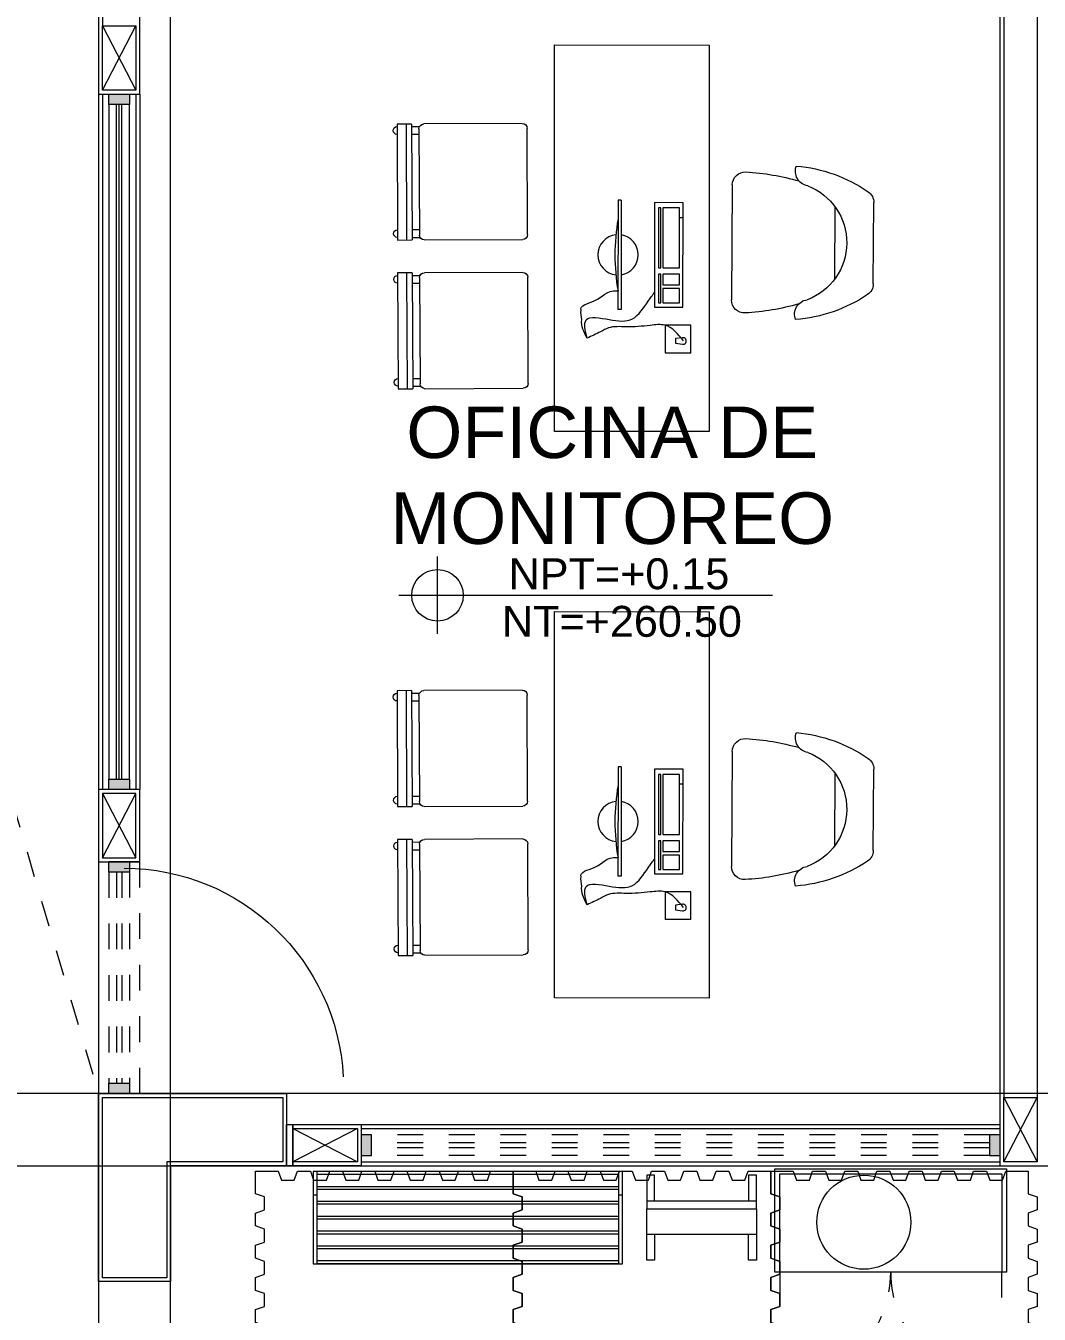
# Model space of a CAD drawing. Header units: metres. Extents: x 349075 to 349285, y 9281902 to 9282050.
# Drawn here: x 349113.98 to 349117.91, y 9281931.37 to 9281936.37 of the extents above; entities that cross this region are included whole.
import ezdxf

# ---------------------------------------------------------------- set-up
doc = ezdxf.new("R2010")
doc.units = ezdxf.units.M
doc.header["$LTSCALE"] = 0.25
for name, pattern in [('01 nivel$0$HIDDEN2', [0.1875, 0.125, -0.0625]), ('DASHED2', [0.762, 0.635, -0.127]), ('RAYITAS', [0.375, 0.25, -0.125])]:
    doc.linetypes.add(name, pattern=pattern)
doc.layers.add('0_VANOS', color=30, linetype='Continuous', lineweight=9)
doc.layers.add('ARQ-FONDO', color=253, linetype='CONTINUOUS', lineweight=9)
doc.styles.add('Arial_1', font='arial.ttf', dxfattribs={"height": 0.15})

# ---------------------------------------------------------------- blocks, each defined once
blk = doc.blocks.new('*U881')
at = {"linetype": 'Continuous', "lineweight": 0, "true_color": 0xbebebe}
for points in [[(3037.2524, 1360.5431), (3037.2124, 1360.5431), (3037.2124, 1360.4631), (3037.2524, 1360.4631)], [(3039.9124, 1360.5431), (3039.8724, 1360.5431), (3039.8724, 1360.4631), (3039.9124, 1360.4631)]]:
    blk.add_hatch(color=9, dxfattribs=at).paths.add_polyline_path(points)
at = {"layer": '0_VANOS', "linetype": 'Continuous'}
for p, q in [((3037.2524, 1360.5131), (3039.8724, 1360.5131)), ((3037.2524, 1360.5031), (3039.8724, 1360.5031)), ((3037.2524, 1360.4931), (3039.8724, 1360.4931))]:
    blk.add_line(p, q, dxfattribs=at)
for points in [[(3037.2124, 1360.5431), (3037.2124, 1360.4631), (3037.2524, 1360.4631), (3037.2524, 1360.5431)], [(3037.2524, 1360.5431), (3039.8724, 1360.5431), (3039.8724, 1360.4631), (3037.2524, 1360.4631)], [(3039.8724, 1360.5431), (3039.8724, 1360.4631), (3039.9124, 1360.4631), (3039.9124, 1360.5431)]]:
    blk.add_lwpolyline(points, close=True, dxfattribs=at)
blk = doc.blocks.new('*U828')
at = {"linetype": 'Continuous', "true_color": 0xbebebe}
for points in [[(3032.1314, 1351.1888), (3032.1314, 1351.2688), (3032.1714, 1351.2688), (3032.1714, 1351.1888)], [(3034.5714, 1351.1888), (3034.5714, 1351.2688), (3034.6114, 1351.2688), (3034.6114, 1351.1888)]]:
    blk.add_hatch(color=9, dxfattribs=at).paths.add_polyline_path(points)
at = {"layer": '0_VANOS', "linetype": 'Continuous'}
for p, q in [((3032.1314, 1351.2688), (3032.1714, 1351.2688)), ((3032.1314, 1351.2688), (3032.1314, 1351.1888)), ((3032.1714, 1351.2688), (3032.1714, 1351.1888)), ((3034.5714, 1351.1888), (3034.5714, 1351.2688)), ((3034.5714, 1351.2688), (3034.6114, 1351.2688)), ((3034.6114, 1351.2688), (3034.6114, 1351.1888)), ((3032.1714, 1351.1888), (3032.1314, 1351.1888)), ((3034.6114, 1351.1888), (3034.5714, 1351.1888))]:
    blk.add_line(p, q, dxfattribs=at)
at = {"layer": '0_VANOS', "linetype": '01 nivel$0$HIDDEN2', "ltscale": 0.5}
for p, q in [((3032.1708, 1351.2688), (3034.5708, 1351.2688)), ((3032.1714, 1351.2388), (3034.5714, 1351.2388)), ((3032.1714, 1351.2188), (3034.5714, 1351.2188)), ((3032.1714, 1351.1888), (3034.5714, 1351.1888))]:
    blk.add_line(p, q, dxfattribs=at)
at = {"layer": '0_VANOS', "linetype": '01 nivel$0$HIDDEN2'}
blk.add_line((3034.5714, 1351.2688), (3034.6114, 1351.2688), dxfattribs=at)
blk = doc.blocks.new('Cotas de elevación - M_Cota de elevación - Destino rellenado-517392-Nivel 1')
at = {"layer": 'ARQ-FONDO'}
for p, q in [((0, -0.0015), (0, 0.0015)), ((-0.0015, 0), (0.013, 0))]:
    blk.add_line(p, q, dxfattribs=at)
blk.add_circle((0, 0), 0.001, dxfattribs=at)
blk = doc.blocks.new('*U1569')
blk.add_arc((0.0215, 0.0476), 0.8535, 0.1579, 87.0814)
blk = doc.blocks.new('tt')
at = {"layer": 'ARQ-FONDO'}
for p, q in [((1473.0541, 1208.7998), (1474.2241, 1208.7998)), ((1474.2241, 1208.7542), (1473.0541, 1208.7542))]:
    blk.add_line(p, q, dxfattribs=at)
for points in [[(1473.0391, 1208.8118), (1474.2391, 1208.8118), (1474.2391, 1208.4542), (1473.0391, 1208.4542)], [(1473.0391, 1208.8118), (1473.0541, 1208.8118), (1473.0541, 1208.4542), (1473.0391, 1208.4542)], [(1474.2241, 1208.8118), (1474.2391, 1208.8118), (1474.2391, 1208.4542), (1474.2241, 1208.4542)]]:
    blk.add_lwpolyline(points, close=True, dxfattribs=at)
for points in [[(1473.0541, 1208.7218), (1473.0391, 1208.7218)], [(1473.0541, 1208.7422), (1474.2241, 1208.7422)], [(1474.2391, 1208.7218), (1474.2241, 1208.7218)], [(1474.2241, 1208.6966), (1473.0541, 1208.6966)], [(1473.0541, 1208.6846), (1474.2241, 1208.6846)], [(1474.2241, 1208.639), (1473.0541, 1208.639)], [(1473.0541, 1208.627), (1474.2241, 1208.627)], [(1474.2241, 1208.5814), (1473.0541, 1208.5814)], [(1473.0541, 1208.5694), (1474.2241, 1208.5694)], [(1474.2241, 1208.5238), (1473.0541, 1208.5238)], [(1473.0541, 1208.5118), (1474.2241, 1208.5118)], [(1474.2241, 1208.4662), (1473.0541, 1208.4662)], [(1473.0541, 1208.4542), (1474.2241, 1208.4542)]]:
    blk.add_lwpolyline(points, dxfattribs=at)
blk = doc.blocks.new('gb h')
at = {"layer": 'ARQ-FONDO'}
for points in [[(28.1661, 7.7652), (28.1661, 7.8652), (28.1961, 7.8652), (28.1961, 7.7652)], [(28.5611, 7.7652), (28.5611, 7.8652), (28.5911, 7.8652), (28.5911, 7.7652)], [(28.1661, 7.6652), (28.1661, 7.7652), (28.5911, 7.7652), (28.5911, 7.6652)], [(28.1661, 7.6652), (28.1661, 7.6352), (28.5911, 7.6352), (28.5911, 7.6652), (28.1661, 7.6652)], [(28.1661, 7.6352), (28.1661, 7.5352), (28.1961, 7.5352), (28.1961, 7.6352)], [(28.5611, 7.6352), (28.5611, 7.5352), (28.5911, 7.5352), (28.5911, 7.6352)]]:
    blk.add_lwpolyline(points, dxfattribs=at)
blk = doc.blocks.new('mueble 6 cajones')
at = {"layer": 'ARQ-FONDO', "linetype": 'DASHED2', "ltscale": 0.5}
for p, q in [((0.019, -0.4), (0.019, -0.831)), ((0.8803, -0.3993), (0.8803, -0.8303))]:
    blk.add_line(p, q, dxfattribs=at)
at = {"layer": 'ARQ-FONDO'}
blk.add_lwpolyline([(0, 0), (0.9, 0), (0.9, -0.4), (0, -0.4)], close=True, dxfattribs=at)
blk.add_lwpolyline([(0.019, -0.4), (0.019, -0.019), (0.881, -0.019), (0.881, -0.4)], dxfattribs=at)
at = {"layer": 'ARQ-FONDO', "linetype": 'DASHED2', "ltscale": 0.5}
for centre, start, end in [((0.0197, -0.4007), 269.9606, 0.0951), ((0.8803, -0.4007), 179.9049, 270.0394)]:
    blk.add_arc(centre, 0.4303, start, end, dxfattribs=at)
blk = doc.blocks.new('niñoss admii')
at = {"layer": 'ARQ-FONDO', "lineweight": 0, "elevation": -4952.7384}
for points in [[(-0.733, -0.641), (-0.733, -0.5535), (-0.698, -0.541), (-0.698, -0.491), (-0.733, -0.4785), (-0.733, -0.4285), (-0.698, -0.416), (-0.698, -0.366), (-0.733, -0.3535), (-0.733, -0.3035), (-0.698, -0.291), (-0.698, -0.241), (-0.733, -0.2285), (-0.733, -0.1785), (-0.698, -0.166), (-0.698, -0.141), (-0.698, -0.116), (-0.733, -0.1035), (-0.733, -0.0535), (-0.698, -0.041), (-0.698, 0.009), (-0.733, 0.0215), (-0.733, 0.0715), (-0.698, 0.084), (-0.698, 0.134), (-0.733, 0.1465), (-0.733, 0.1965), (-0.698, 0.209), (-0.698, 0.259), (-0.733, 0.2715), (-0.733, 0.359), (-0.6455, 0.359), (-0.633, 0.324), (-0.583, 0.324), (-0.5705, 0.359), (-0.5205, 0.359), (-0.508, 0.324), (-0.458, 0.324), (-0.4455, 0.359), (-0.3955, 0.359), (-0.383, 0.324), (-0.333, 0.324), (-0.3205, 0.359), (-0.2705, 0.359), (-0.258, 0.324), (-0.233, 0.324), (-0.208, 0.324), (-0.1955, 0.359), (-0.1455, 0.359), (-0.133, 0.324), (-0.083, 0.324), (-0.0705, 0.359), (-0.0205, 0.359), (-0.008, 0.324), (0.042, 0.324), (0.0545, 0.359), (0.1045, 0.359), (0.117, 0.324), (0.167, 0.324), (0.1795, 0.359), (0.267, 0.359), (0.267, 0.2715), (0.302, 0.259), (0.302, 0.209), (0.267, 0.1965), (0.267, 0.1465), (0.302, 0.134), (0.302, 0.084), (0.267, 0.0715), (0.267, 0.0215), (0.302, 0.009), (0.302, -0.041), (0.267, -0.0535), (0.267, -0.1035), (0.302, -0.116), (0.302, -0.141), (0.302, -0.166), (0.267, -0.1785), (0.267, -0.2285), (0.302, -0.241), (0.302, -0.291), (0.267, -0.3035), (0.267, -0.3535), (0.302, -0.366), (0.302, -0.416), (0.267, -0.4285), (0.267, -0.4785), (0.302, -0.491), (0.302, -0.541), (0.267, -0.5535), (0.267, -0.641), (0.1795, -0.641), (0.167, -0.676), (0.117, -0.676), (0.1045, -0.641), (0.0545, -0.641), (0.042, -0.676), (-0.008, -0.676), (-0.0205, -0.641), (-0.0705, -0.641), (-0.083, -0.676), (-0.133, -0.676), (-0.1455, -0.641), (-0.1955, -0.641), (-0.208, -0.676), (-0.233, -0.676), (-0.258, -0.676), (-0.2705, -0.641), (-0.3205, -0.641), (-0.333, -0.676), (-0.383, -0.676), (-0.3955, -0.641), (-0.4455, -0.641), (-0.458, -0.676), (-0.508, -0.676), (-0.5205, -0.641), (-0.5705, -0.641), (-0.583, -0.676), (-0.633, -0.676), (-0.6455, -0.641)], [(0.267, -0.641), (0.267, -0.5535), (0.302, -0.541), (0.302, -0.491), (0.267, -0.4785), (0.267, -0.4285), (0.302, -0.416), (0.302, -0.366), (0.267, -0.3535), (0.267, -0.3035), (0.302, -0.291), (0.302, -0.241), (0.267, -0.2285), (0.267, -0.1785), (0.302, -0.166), (0.302, -0.141), (0.302, -0.116), (0.267, -0.1035), (0.267, -0.0535), (0.302, -0.041), (0.302, 0.009), (0.267, 0.0215), (0.267, 0.0715), (0.302, 0.084), (0.302, 0.134), (0.267, 0.1465), (0.267, 0.1965), (0.302, 0.209), (0.302, 0.259), (0.267, 0.2715), (0.267, 0.359), (0.3545, 0.359), (0.367, 0.324), (0.417, 0.324), (0.4295, 0.359), (0.4795, 0.359), (0.492, 0.324), (0.542, 0.324), (0.5545, 0.359), (0.6045, 0.359), (0.617, 0.324), (0.667, 0.324), (0.6795, 0.359), (0.7295, 0.359), (0.742, 0.324), (0.767, 0.324), (0.792, 0.324), (0.8045, 0.359), (0.8545, 0.359), (0.867, 0.324), (0.917, 0.324), (0.9295, 0.359), (0.9795, 0.359), (0.992, 0.324), (1.042, 0.324), (1.0545, 0.359), (1.1045, 0.359), (1.117, 0.324), (1.167, 0.324), (1.1795, 0.359), (1.267, 0.359), (1.267, 0.2715), (1.302, 0.259), (1.302, 0.209), (1.267, 0.1965), (1.267, 0.1465), (1.302, 0.134), (1.302, 0.084), (1.267, 0.0715), (1.267, 0.0215), (1.302, 0.009), (1.302, -0.041), (1.267, -0.0535), (1.267, -0.1035), (1.302, -0.116), (1.302, -0.141), (1.302, -0.166), (1.267, -0.1785), (1.267, -0.2285), (1.302, -0.241), (1.302, -0.291), (1.267, -0.3035), (1.267, -0.3535), (1.302, -0.366), (1.302, -0.416), (1.267, -0.4285), (1.267, -0.4785), (1.302, -0.491), (1.302, -0.541), (1.267, -0.5535), (1.267, -0.641), (1.1795, -0.641), (1.167, -0.676), (1.117, -0.676), (1.1045, -0.641), (1.0545, -0.641), (1.042, -0.676), (0.992, -0.676), (0.9795, -0.641), (0.9295, -0.641), (0.917, -0.676), (0.867, -0.676), (0.8545, -0.641), (0.8045, -0.641), (0.792, -0.676), (0.767, -0.676), (0.742, -0.676), (0.7295, -0.641), (0.6795, -0.641), (0.667, -0.676), (0.617, -0.676), (0.6045, -0.641), (0.5545, -0.641), (0.542, -0.676), (0.492, -0.676), (0.4795, -0.641), (0.4295, -0.641), (0.417, -0.676), (0.367, -0.676), (0.3545, -0.641)], [(1.267, -0.641), (1.267, -0.5535), (1.302, -0.541), (1.302, -0.491), (1.267, -0.4785), (1.267, -0.4285), (1.302, -0.416), (1.302, -0.366), (1.267, -0.3535), (1.267, -0.3035), (1.302, -0.291), (1.302, -0.241), (1.267, -0.2285), (1.267, -0.1785), (1.302, -0.166), (1.302, -0.141), (1.302, -0.116), (1.267, -0.1035), (1.267, -0.0535), (1.302, -0.041), (1.302, 0.009), (1.267, 0.0215), (1.267, 0.0715), (1.302, 0.084), (1.302, 0.134), (1.267, 0.1465), (1.267, 0.1965), (1.302, 0.209), (1.302, 0.259), (1.267, 0.2715), (1.267, 0.359), (1.3545, 0.359), (1.367, 0.324), (1.417, 0.324), (1.4295, 0.359), (1.4795, 0.359), (1.492, 0.324), (1.542, 0.324), (1.5545, 0.359), (1.6045, 0.359), (1.617, 0.324), (1.667, 0.324), (1.6795, 0.359), (1.7295, 0.359), (1.742, 0.324), (1.767, 0.324), (1.792, 0.324), (1.8045, 0.359), (1.8545, 0.359), (1.867, 0.324), (1.917, 0.324), (1.9295, 0.359), (1.9795, 0.359), (1.992, 0.324), (2.042, 0.324), (2.0545, 0.359), (2.1045, 0.359), (2.117, 0.324), (2.167, 0.324), (2.1795, 0.359), (2.267, 0.359), (2.267, 0.2715), (2.302, 0.259), (2.302, 0.209), (2.267, 0.1965), (2.267, 0.1465), (2.302, 0.134), (2.302, 0.084), (2.267, 0.0715), (2.267, 0.0215), (2.302, 0.009), (2.302, -0.041), (2.267, -0.0535), (2.267, -0.1035), (2.302, -0.116), (2.302, -0.141), (2.302, -0.166), (2.267, -0.1785), (2.267, -0.2285), (2.302, -0.241), (2.302, -0.291), (2.267, -0.3035), (2.267, -0.3535), (2.302, -0.366), (2.302, -0.416), (2.267, -0.4285), (2.267, -0.4785), (2.302, -0.491), (2.302, -0.541), (2.267, -0.5535), (2.267, -0.641), (2.1795, -0.641), (2.167, -0.676), (2.117, -0.676), (2.1045, -0.641), (2.0545, -0.641), (2.042, -0.676), (1.992, -0.676), (1.9795, -0.641), (1.9295, -0.641), (1.917, -0.676), (1.867, -0.676), (1.8545, -0.641), (1.8045, -0.641), (1.792, -0.676), (1.767, -0.676), (1.742, -0.676), (1.7295, -0.641), (1.6795, -0.641), (1.667, -0.676), (1.617, -0.676), (1.6045, -0.641), (1.5545, -0.641), (1.542, -0.676), (1.492, -0.676), (1.4795, -0.641), (1.4295, -0.641), (1.417, -0.676), (1.367, -0.676), (1.3545, -0.641)]]:
    blk.add_lwpolyline(points, close=True, dxfattribs=at)
for points in [[(-0.2905, -0.5953), (-0.1505, -0.5953, 0.414214), (-0.1205, -0.5653), (-0.1205, -0.4253, 0.414214), (-0.1505, -0.3953), (-0.2905, -0.3953, 0.414214), (-0.3205, -0.4253), (-0.3205, -0.5653, 0.414214)], [(-0.0093, -0.6025), (0.1307, -0.6025, 0.414214), (0.1607, -0.5725), (0.1607, -0.4325, 0.414214), (0.1307, -0.4025), (-0.0093, -0.4025, 0.414214), (-0.0393, -0.4325), (-0.0393, -0.5725, 0.414214)], [(0.4601, -0.6025), (0.6001, -0.6025, 0.414214), (0.6301, -0.5725), (0.6301, -0.4325, 0.414214), (0.6001, -0.4025), (0.4601, -0.4025, 0.414214), (0.4301, -0.4325), (0.4301, -0.5725, 0.414214)], [(0.7965, -0.6025), (0.9365, -0.6025, 0.414214), (0.9665, -0.5725), (0.9665, -0.4325, 0.414214), (0.9365, -0.4025), (0.7965, -0.4025, 0.414214), (0.7665, -0.4325), (0.7665, -0.5725, 0.414214)]]:
    blk.add_lwpolyline(points, format="xyb", close=True, dxfattribs=at)
at = {"layer": 'ARQ-FONDO', "lineweight": 0}
blk.add_circle((1.6284, 0.1609, 0.1801), 0.1826, dxfattribs=at)
at = {"layer": 'ARQ-FONDO', "linetype": 'ByBlock', "lineweight": 0, "xscale": -1}
blk.add_blockref('tt', (1473.73, -1208.4542), dxfattribs=at)
at = {"layer": 'ARQ-FONDO', "lineweight": 0}
blk.add_blockref('mueble 6 cajones', (1.2827, 0.3676), dxfattribs=at)
at = {"layer": 'ARQ-FONDO', "lineweight": 0, "rotation": 180}
blk.add_blockref('gb h', (29.3772, 7.8785, 0.9615), dxfattribs=at)
blk = doc.blocks.new('01 Xref PB observaciones$0$18360154')
at = {"layer": 'ARQ-FONDO'}
for p, q in [((-0.1603, 0.15), (0.1561, 0.15)), ((-0.1421, 0), (0.1379, 0)), ((0.2215, -0.4), (-0.2257, -0.4))]:
    blk.add_line(p, q, dxfattribs=at)
for centre, radius, start, end in [((0.2839, -0.2), 0.586, 145.9647, 175.201), ((-0.1603, 0.1), 0.05, 90, 145.9647), ((0.1561, 0.1), 0.05, 34.0353, 90), ((-0.2881, -0.2), 0.586, 4.799, 34.0353), ((-0.0021, -0.1909), 0.2368, 20.812, 159.188), ((-0.2792, -0.0986), 0.0564, 248.2784, 351.6423), ((0.6479, -0.4), 0.925, 163.5819, 176.7242), ((0.275, -0.0986), 0.0564, 188.3577, 291.7216), ((-0.7021, -0.4), 0.975, 3.0986, 15.4057), ((-0.2257, -0.35), 0.05, 176.7242, 270), ((0.2215, -0.35), 0.05, 270, 3.0986)]:
    blk.add_arc(centre, radius, start, end, dxfattribs=at)
blk = doc.blocks.new('A$C38A4238C')
at = {"layer": 'ARQ-FONDO', "lineweight": 0}
for p, q in [((0, 0.019), (0, 0.431)), ((0.019, 0.45), (0.401, 0.45)), ((0.4483, 0.44), (0.42, 0.44)), ((0.42, 0.431), (0.42, 0.019)), ((0.4483, 0.41), (0.42, 0.41)), ((0.4483, 0.04), (0.42, 0.04)), ((0.4483, 0.01), (0.42, 0.01)), ((0.401, 0), (0.019, 0))]:
    blk.add_line(p, q, dxfattribs=at)
for points in [[(0.505, 0.45), (0.505, 0), (0.4483, 0)], [(0.4483, 0.45), (0.505, 0.45)], [(0.4483, 0.45), (0.4483, 0)], [(0.47, 0.45), (0.47, 0)]]:
    blk.add_lwpolyline(points, dxfattribs=at)
for centre, radius, start, end in [((0.019, 0.431), 0.019, 90, 180), ((0.401, 0.431), 0.019, 0, 90), ((0.505, 0.425), 0.015, 270, 90), ((0.019, 0.019), 0.019, 180, 270), ((0.401, 0.019), 0.019, 270, 0), ((0.505, 0.025), 0.015, 270, 90)]:
    blk.add_arc(centre, radius, start, end, dxfattribs=at)
blk = doc.blocks.new('compuuu')
at = {"layer": 'ARQ-FONDO'}
for p, q in [((-0.2533, 0.014), (-0.2534, -0.0968)), ((0.1524, 0.0136), (-0.2533, 0.014)), ((-0.2327, 0.0002), (-0.2328, -0.0647)), ((0, 0), (-0.2327, 0.0002)), ((-0.1951, 0.0119), (-0.1951, -0.0002)), ((-0.0001, -0.0649), (0, 0)), ((0.1523, -0.0972), (0.1524, 0.0136)), ((0.2227, 0.0442), (0.2226, -0.056)), ((0.3303, 0.0441), (0.2227, 0.0442)), ((0.2708, 0.0116), (0.2744, -0.0159)), ((0.292, -0.0158), (0.2963, 0.0116)), ((0.3303, 0.0441), (0.3303, -0.0561)), ((0.024, 0), (0.0239, -0.0649)), ((0.0662, -0.0001), (0.024, 0)), ((0.0662, -0.065), (0.0662, -0.0001)), ((0.0801, -0.0001), (0.08, -0.065)), ((0.1356, -0.0001), (0.0801, -0.0001)), ((0.1355, -0.065), (0.1356, -0.0001)), ((0.2744, -0.0159), (0.292, -0.0158)), ((-0.2534, -0.0968), (0.1523, -0.0972)), ((-0.2328, -0.0647), (-0.0001, -0.0649)), ((-0.0001, -0.0725), (-0.2328, -0.0723)), ((-0.2328, -0.0723), (-0.2328, -0.0811)), ((-0.2328, -0.0811), (-0.0001, -0.0813)), ((-0.0001, -0.0813), (-0.0001, -0.0725)), ((0.0239, -0.0649), (0.0662, -0.065)), ((0.1355, -0.0726), (0.0239, -0.0725)), ((0.0239, -0.0725), (0.0239, -0.0813)), ((0.0239, -0.0813), (0.1355, -0.0814)), ((0.08, -0.065), (0.1355, -0.065)), ((0.1355, -0.0814), (0.1355, -0.0726)), ((0.2226, -0.056), (0.3302, -0.0561)), ((-0.2633, -0.2262), (-0.2633, -0.2383)), ((-0.2633, -0.2262), (0.1619, -0.2265)), ((-0.2633, -0.2383), (0.1619, -0.2387)), ((0.1619, -0.2265), (0.1619, -0.2387))]:
    blk.add_line(p, q, dxfattribs=at)
for centre, radius, start, end in [((0.2836, 0.0136), 0.0129, 351.0012, 189.0933), ((-0.0507, -0.2385), 0.0783, 8.8788, 171.0267), ((-0.05, 0.5588), 0.8095, 260.0133, 279.8923), ((-0.0507, -0.2385), 0.0783, 186.1089, 353.7967)]:
    blk.add_arc(centre, radius, start, end, dxfattribs=at)
for points, knots in [([(0.2832, 0.0154), (0.2566, -0.006), (0.2301, -0.0273), (0.2226, -0.056), (0.218, -0.0736), (0.2206, -0.094), (0.2229, -0.1136), (0.2266, -0.1456), (0.2293, -0.1757), (0.2287, -0.2073), (0.2282, -0.2305), (0.226, -0.2546), (0.233, -0.2761), (0.2365, -0.2867), (0.2423, -0.2967), (0.2477, -0.3069), (0.2567, -0.324), (0.2646, -0.3414), (0.2724, -0.3588)], [0, 0, 0, 0, 1, 1, 1, 2, 2, 2, 3, 3, 3, 4, 4, 4, 5, 5, 5, 6, 6, 6, 6]), ([(0.2724, -0.3588), (0.2436, -0.3657), (0.2149, -0.3725), (0.2019, -0.3621), (0.1855, -0.349), (0.1943, -0.3083), (0.2005, -0.2731), (0.2067, -0.2372), (0.2103, -0.2068), (0.1976, -0.1825), (0.1847, -0.1579), (0.1552, -0.1395), (0.1293, -0.1216), (0.1174, -0.1134), (0.1063, -0.1052), (0.0951, -0.0971)], [0, 0, 0, 0, 1, 1, 1, 2, 2, 2, 3, 3, 3, 4, 4, 4, 5, 5, 5, 5]), ([(0.2724, -0.3588), (0.249, -0.3712), (0.2256, -0.3837), (0.2007, -0.3793), (0.1878, -0.3808), (0.1745, -0.3849), (0.1644, -0.3811), (0.1452, -0.3911), (0.1381, -0.3545), (0.1283, -0.3312), (0.1116, -0.2917), (0.0872, -0.2911), (0.089, -0.2386)], [0, 0, 0, 0, 1, 1, 1, 2, 2, 2, 3, 3, 3, 4, 4, 4, 4])]:
    blk.add_open_spline(points, degree=3, knots=knots, dxfattribs=at)
blk = doc.blocks.new('monitoreoo')
at = {"layer": 'ARQ-FONDO', "extrusion": (0, 0, -1)}
blk.add_lwpolyline([(0, 0), (0.0005, -0.6), (1.5005, -0.6), (1.5, 0), (0, 0)], dxfattribs=at)
at = {"layer": 'ARQ-FONDO', "extrusion": (1e-16, 0, -1)}
for name, p, rotation in [('01 Xref PB observaciones$0$18360154', (0.7339, 0.4886), 0.3556484602404328), ('A$C38A4238C', (0.7455, -0.7048), 269.763855725762), ('A$C38A4238C', (0.1678, -0.7024), 269.763855725762)]:
    blk.add_blockref(name, p, dxfattribs=dict(at, rotation=rotation))
at = {"layer": 'ARQ-FONDO', "lineweight": 5}
blk.add_blockref('compuuu', (-0.635, -0.115), dxfattribs=at)
blk = doc.blocks.new('*U1737')
at = {"linetype": 'Continuous', "true_color": 0xbebebe}
for points in [[(3032.1314, 1351.1888), (3032.1314, 1351.2688), (3032.1714, 1351.2688), (3032.1714, 1351.1888)], [(3032.9914, 1351.1888), (3032.9914, 1351.2688), (3033.0314, 1351.2688), (3033.0314, 1351.1888)]]:
    blk.add_hatch(color=9, dxfattribs=at).paths.add_polyline_path(points)
at = {"layer": '0_VANOS', "linetype": 'Continuous'}
for p, q in [((3032.1314, 1351.2688), (3032.1714, 1351.2688)), ((3032.1314, 1351.2688), (3032.1314, 1351.1888)), ((3032.1714, 1351.2688), (3032.1714, 1351.1888)), ((3032.9914, 1351.1888), (3032.9914, 1351.2688)), ((3032.9914, 1351.2688), (3033.0314, 1351.2688)), ((3033.0314, 1351.2688), (3033.0314, 1351.1888)), ((3032.1714, 1351.1888), (3032.1314, 1351.1888)), ((3033.0314, 1351.1888), (3032.9914, 1351.1888))]:
    blk.add_line(p, q, dxfattribs=at)
at = {"layer": '0_VANOS', "linetype": '01 nivel$0$HIDDEN2', "ltscale": 0.5}
for p, q in [((3032.1708, 1351.2688), (3032.9908, 1351.2688)), ((3032.1714, 1351.2388), (3032.9914, 1351.2388)), ((3032.1714, 1351.2188), (3032.9914, 1351.2188)), ((3032.1714, 1351.1888), (3032.9914, 1351.1888))]:
    blk.add_line(p, q, dxfattribs=at)
at = {"layer": '0_VANOS', "linetype": '01 nivel$0$HIDDEN2'}
blk.add_line((3032.9914, 1351.2688), (3033.0314, 1351.2688), dxfattribs=at)
blk = doc.blocks.new('ADMIII PLATA GG')
at = {"layer": 'ARQ-FONDO', "linetype": 'RAYITAS', "lineweight": 0, "ltscale": 0.6}
blk.add_line((-10.485, -5.815), (-7.315, -16.535, 0), dxfattribs=at)
at = {"layer": 'ARQ-FONDO'}
for p, q in [((-7.315, -11.265), (-7.315, -12.655)), ((-7.155, -12.655), (-7.155, -11.265)), ((-3.815, -11.265), (-3.815, -16.815)), ((-3.8, -11.37, 20.5486), (-3.8, -16.55)), ((-3.67, -11.37, 20.5486), (-3.67, -16.55)), ((-7.3, -11.54), (-7.3, -12.39)), ((-7.3, -12.39, 431.4568), (-7.17, -12.64, 431.4568)), ((-7.3, -12.64, 431.4568), (-7.17, -12.39, 431.4568)), ((-7.315, -12.655), (-7.155, -12.655)), ((-7.315, -12.655), (-7.315, -15.355)), ((-7.315, -12.655), (-7.155, -12.655)), ((-7.3, -12.655), (-7.3, -15.355)), ((-7.17, -12.655), (-7.17, -15.355)), ((-7.155, -12.655), (-7.155, -15.355)), ((-7.3, -15.62, -253.461), (-7.17, -15.37, -253.461)), ((-7.3, -15.37, -253.461), (-7.17, -15.62, -253.461)), ((-7.315, -15.635), (-7.155, -15.635)), ((-3.8, -16.55), (-3.67, -16.8)), ((-3.8, -16.8), (-3.67, -16.55)), ((-6.295, -16.655), (-3.815, -16.655)), ((-6.31, -16.67, 0), (-6.56, -16.8, 0)), ((-6.56, -16.67, 0), (-6.31, -16.8, 0)), ((-6.295, -16.67), (-3.815, -16.67)), ((-6.295, -16.8), (-3.815, -16.8)), ((-6.295, -16.815), (-3.815, -16.815)), ((-3.815, -16.815), (-3.655, -16.815))]:
    blk.add_line(p, q, dxfattribs=at)
at = {"layer": 'ARQ-FONDO', "ltscale": 0.7, "elevation": 0}
for points in [[(-7.035, -0.265), (-7.315, -0.265), (-7.315, -22.05), (-7.035, -22.05)], [(-0.265, -16.815), (-0.265, -16.535), (-17.535, -16.535), (-17.535, -16.815)]]:
    blk.add_lwpolyline(points, close=True, dxfattribs=at)
at = {"layer": 'ARQ-FONDO'}
for points, elevation in [([(-7.3, -12.64), (-7.3, -12.39), (-7.17, -12.39), (-7.17, -12.64)], 431.4568), ([(-7.315, -15.355), (-7.315, -15.635), (-7.155, -15.635), (-7.155, -15.355)], -253.461), ([(-7.3, -15.37), (-7.3, -15.62), (-7.17, -15.62), (-7.17, -15.37)], -253.461), ([(-7.315, -17.265), (-7.315, -16.535), (-6.585, -16.535), (-6.585, -16.815), (-7.035, -16.815), (-7.035, -17.265)], 0), ([(-3.8, -16.8), (-3.8, -16.55), (-3.67, -16.55), (-3.67, -16.8)], 0), ([(-6.585, -16.655), (-6.56, -16.655), (-6.56, -16.815), (-6.585, -16.815)], 0), ([(-6.56, -16.655), (-6.295, -16.655), (-6.295, -16.815), (-6.56, -16.815)], 0), ([(-6.56, -16.67), (-6.31, -16.67), (-6.31, -16.8), (-6.56, -16.8)], 0)]:
    blk.add_lwpolyline(points, close=True, dxfattribs=dict(at, elevation=elevation))
at = {"layer": 'ARQ-FONDO', "linetype": 'DASHED2', "ltscale": 0.3, "elevation": 0}
blk.add_lwpolyline([(-7.155, -16.535), (-7.155, -15.635), (-7.315, -15.635), (-7.315, -16.535)], close=True, dxfattribs=at)
at = {"layer": 'ARQ-FONDO', "elevation": 0}
blk.add_lwpolyline([(-7.3, -17.25), (-7.3, -16.55), (-6.6, -16.55), (-6.6, -16.8), (-7.05, -16.8), (-7.05, -17.25), (-7.3, -17.25)], dxfattribs=at)
at = {"layer": 'ARQ-FONDO', "lineweight": 5, "rotation": 270}
for p in [(-4.9443, -13.965), (-4.9443, -16.1645)]:
    blk.add_blockref('monitoreoo', p, dxfattribs=at)
at = {"layer": 'ARQ-FONDO', "xscale": -1, "rotation": 270}
for name, p in [('*U881', (-1367.7381, -3052.5674, -253.461)), ('*U1569', (-7.265, -16.5351, 0))]:
    blk.add_blockref(name, p, dxfattribs=at)
at = {"layer": 'ARQ-FONDO', "xscale": 99.99999999999991, "yscale": 99.99999999999991, "zscale": 99.99999999999991}
blk.add_blockref('Cotas de elevación - M_Cota de elevación - Destino rellenado-517392-Nivel 1', (-5.9987, -14.6007), dxfattribs=at)
at = {"layer": 'ARQ-FONDO', "rotation": 270}
blk.add_blockref('*U1737', (-1358.4638, 3016.4964, 0), dxfattribs=at)
at = {"layer": 'ARQ-FONDO', "xscale": -1}
blk.add_blockref('*U828', (3028.3164, -1367.9646, 872.0585), dxfattribs=at)
at = {"layer": 'ARQ-FONDO', "lineweight": 5}
blk.add_blockref('niñoss admii', (-5.9719, -17.1954, 4952.7384), dxfattribs=at)
at = {"layer": 'ARQ-FONDO', "insert": (-6.2931, -13.868), "char_height": 0.2, "width": 1.945297, "attachment_point": 1, "style": 'Arial_1'}
blk.add_mtext('\\pxqc;OFICINA DE MONITOREO', dxfattribs=at)
at = {"layer": 'ARQ-FONDO', "char_height": 0.12, "width": 0.902142, "attachment_point": 1, "line_spacing_factor": 0.941778, "style": 'Arial_1'}
for s, insert in [('NPT=+0.15', (-5.7229, -14.4573)), ('NT=+260.50', (-5.7488, -14.6419))]:
    blk.add_mtext(s, dxfattribs=dict(at, insert=insert))

msp = doc.modelspace()

# ---------------------------------------------------------------- block references
at = {"layer": 'ARQ-FONDO', "lineweight": 5}
msp.add_blockref('ADMIII PLATA GG', (349121.5748, 9281948.7594), dxfattribs=at)

doc.saveas('drawing.dxf')
